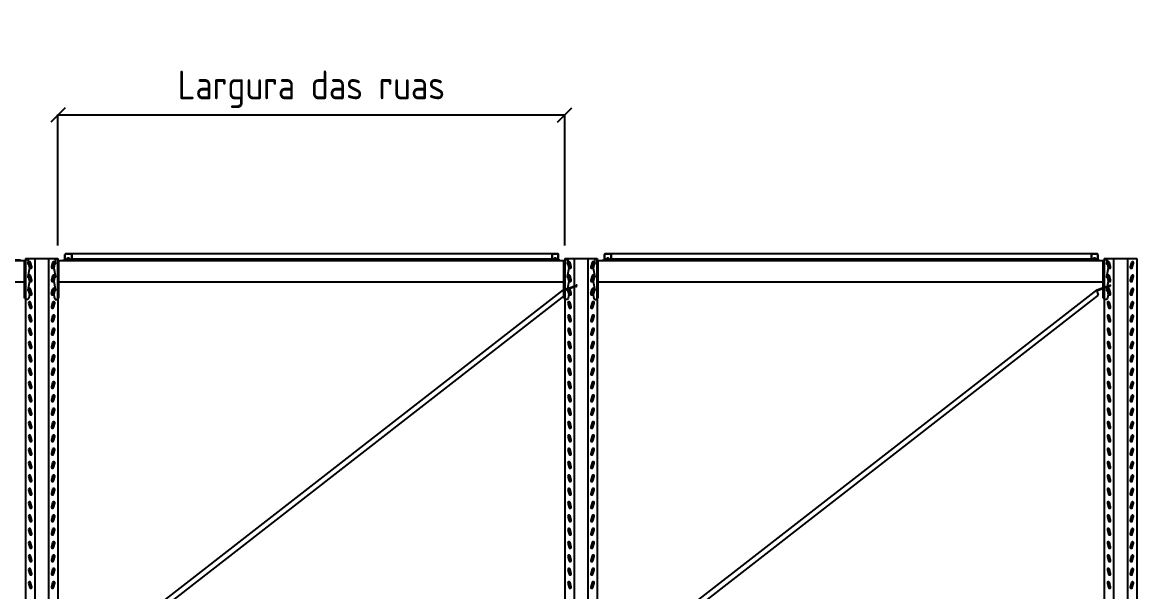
# Model space of a CAD drawing. Header units: millimetres. Extents: x 6814 to 17518, y -5237 to 12125.
# Drawn here: x 10351 to 14528, y 9989 to 12125 of the extents above; entities that cross this region are included whole.
import ezdxf

# ---------------------------------------------------------------- set-up
doc = ezdxf.new("R2010")
doc.units = ezdxf.units.MM
doc.linetypes.add('CONTINU', pattern=[0])
doc.linetypes.add('LIN0', pattern=[0])
for name, color, linetype, lineweight in [('arq_01', 1, 'Continuous', 13), ('LONGARINA', 20, 'LIN0', 20), ('MONTANTE', 170, 'LIN0', 25)]:
    doc.layers.add(name, color=color, linetype=linetype, lineweight=lineweight)
doc.styles.add('DIM', font='dim.shx')
doc.dimstyles.new('CORTES', dxfattribs={"dimscale": 1.2, "dimtxt": 90, "dimasz": 45, "dimexe": 1.25, "dimexo": 40, "dimgap": 20, "dimtad": 1, "dimdec": 0, "dimzin": 9, "dimdsep": 46, "dimtxsty": 'DIM', "dimblk": 'OBLIQUE', "dimcen": 2.5, "dimclrd": 256, "dimclre": 256, "dimclrt": 256, "dimadec": 0, "dimazin": 0, "dimtfac": 1, "dimtdec": 0, "dimtmove": 0, "dimatfit": 0, "dimldrblk": 'OBLIQUE', "dimfxl": 0.04, "dimtolj": 1, "dimtzin": 1, "dimarcsym": 0})

# ---------------------------------------------------------------- blocks, each defined once
blk = doc.blocks.new('*U66')
at = {"layer": 'arq_01', "color": 252, "linetype": 'CONTINU', "lineweight": -2, "ltscale": 2, "true_color": 0x939598}
for p, q in [((1245.3, -577.5), (-701.4, -2091.7)), ((1252.6, -598.2), (1245.3, -577.5)), ((1245.3, -577.5), (1246, -579.5)), ((1292.6, -563.2), (1246, -579.5)), ((1246, -579.5), (1246.9, -582)), ((1293.5, -565.7), (1246.9, -582)), ((1293, -563), (1292.6, -563.2)), ((1292.6, -563.2), (1293.5, -565.7)), ((1293.3, -562.9), (1293, -563)), ((1293.6, -562.6), (1293.3, -562.9)), ((1293.5, -565.7), (1294.1, -565.4)), ((1293.8, -562.4), (1293.6, -562.6)), ((1294.1, -562.1), (1293.8, -562.4)), ((1294.3, -561.8), (1294.1, -562.1)), ((1294.1, -565.4), (1294.7, -565.1)), ((1294.4, -561.4), (1294.3, -561.8)), ((1294.5, -561.1), (1294.4, -561.4)), ((1294.6, -560.7), (1294.5, -561.1)), ((1297.3, -560.3), (1294.6, -560.3)), ((1294.6, -560.3), (1294.6, -560.7)), ((1294.7, -565.1), (1295.3, -564.6)), ((1295.3, -564.6), (1295.8, -564.2)), ((1295.8, -564.2), (1296.2, -563.6)), ((1296.2, -563.6), (1296.6, -563)), ((1296.6, -563), (1296.9, -562.4)), ((1296.9, -562.4), (1297.1, -561.7)), ((1297.1, -561.7), (1297.2, -561)), ((1297.2, -561), (1297.3, -560.3)), ((-694.1, -2112.5), (1252.6, -598.2)), ((-745.9, -2128.2), (-746, -2128.9)), ((-746, -2128.9), (-746, -2129.6)), ((-746, -2129.6), (-743.4, -2129.6)), ((-746, -2150.5), (-746, -2129.6)), ((-745.6, -2127.6), (-745.9, -2128.2)), ((-745.4, -2126.9), (-745.6, -2127.6)), ((-745, -2126.3), (-745.4, -2126.9)), ((-744.6, -2125.8), (-745, -2126.3)), ((-744.1, -2125.3), (-744.6, -2125.8)), ((-743.5, -2124.9), (-744.1, -2125.3)), ((-742.9, -2124.5), (-743.5, -2124.9)), ((-743.4, -2129.2), (-743.3, -2128.9)), ((-743.4, -2129.6), (-743.4, -2129.2)), ((-743.3, -2150.5), (-743.4, -2129.6)), ((-743.3, -2128.9), (-743.2, -2128.5)), ((-743.2, -2128.5), (-743, -2128.2)), ((-743, -2128.2), (-742.8, -2127.9)), ((-742.3, -2124.3), (-742.9, -2124.5)), ((-742.8, -2127.9), (-742.6, -2127.6)), ((-742.6, -2127.6), (-742.3, -2127.3)), ((-742.3, -2124.3), (-695.7, -2107.9)), ((-741.4, -2126.8), (-742.3, -2124.3)), ((-742.3, -2127.3), (-742, -2127.1)), ((-742, -2127.1), (-741.7, -2126.9)), ((-741.7, -2126.9), (-741.4, -2126.8)), ((-741.4, -2126.8), (-694.8, -2110.4)), ((-701.4, -2091.7), (-694.1, -2112.5)), ((-746, -2150.5), (-743.3, -2150.5)), ((-746, -2150.5), (-746, -2155.5)), ((-746, -2155.5), (-743.3, -2155.5)), ((-743.3, -2155.5), (-743.3, -2150.5))]:
    blk.add_line(p, q, dxfattribs=at)
blk = doc.blocks.new('*U65')
at = {"color": 0, "linetype": 'ByBlock', "lineweight": -2, "transparency": 16777216}
for p in [(0, 0), (2000, 0)]:
    blk.add_blockref('*U66', p, dxfattribs=at)
blk = doc.blocks.new('*U9')
at = {"layer": 'MONTANTE'}
for p, q in [((1961, 10954.7), (1961, 64.7)), ((1961, 10954.7), (2083, 10954.7)), ((1996.1, 10954.7), (1996.1, 64.7)), ((2047.9, 10954.7), (2047.9, 64.7)), ((2083, 10954.7), (2083, 64.7))]:
    blk.add_line(p, q, dxfattribs=at)
for points in [[(1973, 10937.2), (1977.5, 10920.3, 1), (1985.2, 10922.3), (1980.7, 10939.2, 1)], [(2071, 10937.2, 1), (2063.3, 10939.2), (2058.8, 10922.3, 1), (2066.5, 10920.3)], [(1973, 10887.2), (1977.5, 10870.3, 1), (1985.2, 10872.3), (1980.7, 10889.2, 1)], [(2071, 10887.2, 1), (2063.3, 10889.2), (2058.8, 10872.3, 1), (2066.5, 10870.3)], [(1973, 10837.2), (1977.5, 10820.3, 1), (1985.2, 10822.3), (1980.7, 10839.2, 1)], [(2071, 10837.2, 1), (2063.3, 10839.2), (2058.8, 10822.3, 1), (2066.5, 10820.3)], [(1973, 10787.2), (1977.5, 10770.3, 1), (1985.2, 10772.3), (1980.7, 10789.2, 1)], [(2071, 10787.2, 1), (2063.3, 10789.2), (2058.8, 10772.3, 1), (2066.5, 10770.3)], [(1973, 10737.2), (1977.5, 10720.3, 1), (1985.2, 10722.3), (1980.7, 10739.2, 1)], [(2071, 10737.2, 1), (2063.3, 10739.2), (2058.8, 10722.3, 1), (2066.5, 10720.3)], [(1973, 10687.2), (1977.5, 10670.3, 1), (1985.2, 10672.3), (1980.7, 10689.2, 1)], [(2071, 10687.2, 1), (2063.3, 10689.2), (2058.8, 10672.3, 1), (2066.5, 10670.3)], [(1973, 10637.2), (1977.5, 10620.3, 1), (1985.2, 10622.3), (1980.7, 10639.2, 1)], [(2071, 10637.2, 1), (2063.3, 10639.2), (2058.8, 10622.3, 1), (2066.5, 10620.3)], [(1973, 10587.2), (1977.5, 10570.3, 1), (1985.2, 10572.3), (1980.7, 10589.2, 1)], [(2071, 10587.2, 1), (2063.3, 10589.2), (2058.8, 10572.3, 1), (2066.5, 10570.3)], [(1973, 10537.2), (1977.5, 10520.3, 1), (1985.2, 10522.3), (1980.7, 10539.2, 1)], [(2071, 10537.2, 1), (2063.3, 10539.2), (2058.8, 10522.3, 1), (2066.5, 10520.3)], [(1973, 10487.2), (1977.5, 10470.3, 1), (1985.2, 10472.3), (1980.7, 10489.2, 1)], [(2071, 10487.2, 1), (2063.3, 10489.2), (2058.8, 10472.3, 1), (2066.5, 10470.3)], [(1973, 10437.2), (1977.5, 10420.3, 1), (1985.2, 10422.3), (1980.7, 10439.2, 1)], [(2071, 10437.2, 1), (2063.3, 10439.2), (2058.8, 10422.3, 1), (2066.5, 10420.3)], [(1973, 10387.2), (1977.5, 10370.3, 1), (1985.2, 10372.3), (1980.7, 10389.2, 1)], [(2071, 10387.2, 1), (2063.3, 10389.2), (2058.8, 10372.3, 1), (2066.5, 10370.3)], [(1973, 10337.2), (1977.5, 10320.3, 1), (1985.2, 10322.3), (1980.7, 10339.2, 1)], [(2071, 10337.2, 1), (2063.3, 10339.2), (2058.8, 10322.3, 1), (2066.5, 10320.3)], [(1973, 10287.2), (1977.5, 10270.3, 1), (1985.2, 10272.3), (1980.7, 10289.2, 1)], [(2071, 10287.2, 1), (2063.3, 10289.2), (2058.8, 10272.3, 1), (2066.5, 10270.3)], [(1973, 10237.2), (1977.5, 10220.3, 1), (1985.2, 10222.3), (1980.7, 10239.2, 1)], [(2071, 10237.2, 1), (2063.3, 10239.2), (2058.8, 10222.3, 1), (2066.5, 10220.3)], [(1973, 10187.2), (1977.5, 10170.3, 1), (1985.2, 10172.3), (1980.7, 10189.2, 1)], [(2071, 10187.2, 1), (2063.3, 10189.2), (2058.8, 10172.3, 1), (2066.5, 10170.3)], [(1973, 10137.2), (1977.5, 10120.3, 1), (1985.2, 10122.3), (1980.7, 10139.2, 1)], [(2071, 10137.2, 1), (2063.3, 10139.2), (2058.8, 10122.3, 1), (2066.5, 10120.3)], [(1973, 10087.2), (1977.5, 10070.3, 1), (1985.2, 10072.3), (1980.7, 10089.2, 1)], [(2071, 10087.2, 1), (2063.3, 10089.2), (2058.8, 10072.3, 1), (2066.5, 10070.3)], [(1973, 10037.2), (1977.5, 10020.3, 1), (1985.2, 10022.3), (1980.7, 10039.2, 1)], [(2071, 10037.2, 1), (2063.3, 10039.2), (2058.8, 10022.3, 1), (2066.5, 10020.3)], [(1973, 9987.2), (1977.5, 9970.3, 1), (1985.2, 9972.3), (1980.7, 9989.2, 1)], [(2071, 9987.2, 1), (2063.3, 9989.2), (2058.8, 9972.3, 1), (2066.5, 9970.3)], [(1973, 9937.2), (1977.5, 9920.3, 1), (1985.2, 9922.3), (1980.7, 9939.2, 1)], [(2071, 9937.2, 1), (2063.3, 9939.2), (2058.8, 9922.3, 1), (2066.5, 9920.3)], [(1973, 9887.2), (1977.5, 9870.3, 1), (1985.2, 9872.3), (1980.7, 9889.2, 1)], [(2071, 9887.2, 1), (2063.3, 9889.2), (2058.8, 9872.3, 1), (2066.5, 9870.3)], [(1973, 9837.2), (1977.5, 9820.3, 1), (1985.2, 9822.3), (1980.7, 9839.2, 1)], [(2071, 9837.2, 1), (2063.3, 9839.2), (2058.8, 9822.3, 1), (2066.5, 9820.3)], [(1973, 9787.2), (1977.5, 9770.3, 1), (1985.2, 9772.3), (1980.7, 9789.2, 1)], [(2071, 9787.2, 1), (2063.3, 9789.2), (2058.8, 9772.3, 1), (2066.5, 9770.3)], [(1973, 9737.2), (1977.5, 9720.3, 1), (1985.2, 9722.3), (1980.7, 9739.2, 1)], [(2071, 9737.2, 1), (2063.3, 9739.2), (2058.8, 9722.3, 1), (2066.5, 9720.3)]]:
    blk.add_lwpolyline(points, format="xyb", close=True, dxfattribs=at)
blk = doc.blocks.new('*U14')
at = {"layer": 'MONTANTE'}
for p, q in [((-61, 10954.7), (-61, 64.7)), ((-61, 10954.7), (61, 10954.7)), ((-25.9, 10954.7), (-25.9, 64.7)), ((25.9, 10954.7), (25.9, 64.7)), ((61, 10954.7), (61, 64.7)), ((1961, 10954.7), (1961, 64.7)), ((1961, 10954.7), (2083, 10954.7)), ((1996.1, 10954.7), (1996.1, 64.7)), ((2047.9, 10954.7), (2047.9, 64.7)), ((2083, 10954.7), (2083, 64.7))]:
    blk.add_line(p, q, dxfattribs=at)
for points in [[(-49, 10937.2), (-44.5, 10920.3, 1), (-36.8, 10922.3), (-41.3, 10939.2, 1)], [(49, 10937.2, 1), (41.3, 10939.2), (36.8, 10922.3, 1), (44.5, 10920.3)], [(1973, 10937.2), (1977.5, 10920.3, 1), (1985.2, 10922.3), (1980.7, 10939.2, 1)], [(2071, 10937.2, 1), (2063.3, 10939.2), (2058.8, 10922.3, 1), (2066.5, 10920.3)], [(-49, 10887.2), (-44.5, 10870.3, 1), (-36.8, 10872.3), (-41.3, 10889.2, 1)], [(49, 10887.2, 1), (41.3, 10889.2), (36.8, 10872.3, 1), (44.5, 10870.3)], [(1973, 10887.2), (1977.5, 10870.3, 1), (1985.2, 10872.3), (1980.7, 10889.2, 1)], [(2071, 10887.2, 1), (2063.3, 10889.2), (2058.8, 10872.3, 1), (2066.5, 10870.3)], [(-49, 10837.2), (-44.5, 10820.3, 1), (-36.8, 10822.3), (-41.3, 10839.2, 1)], [(49, 10837.2, 1), (41.3, 10839.2), (36.8, 10822.3, 1), (44.5, 10820.3)], [(1973, 10837.2), (1977.5, 10820.3, 1), (1985.2, 10822.3), (1980.7, 10839.2, 1)], [(2071, 10837.2, 1), (2063.3, 10839.2), (2058.8, 10822.3, 1), (2066.5, 10820.3)], [(-49, 10787.2), (-44.5, 10770.3, 1), (-36.8, 10772.3), (-41.3, 10789.2, 1)], [(49, 10787.2, 1), (41.3, 10789.2), (36.8, 10772.3, 1), (44.5, 10770.3)], [(1973, 10787.2), (1977.5, 10770.3, 1), (1985.2, 10772.3), (1980.7, 10789.2, 1)], [(2071, 10787.2, 1), (2063.3, 10789.2), (2058.8, 10772.3, 1), (2066.5, 10770.3)], [(-49, 10737.2), (-44.5, 10720.3, 1), (-36.8, 10722.3), (-41.3, 10739.2, 1)], [(49, 10737.2, 1), (41.3, 10739.2), (36.8, 10722.3, 1), (44.5, 10720.3)], [(1973, 10737.2), (1977.5, 10720.3, 1), (1985.2, 10722.3), (1980.7, 10739.2, 1)], [(2071, 10737.2, 1), (2063.3, 10739.2), (2058.8, 10722.3, 1), (2066.5, 10720.3)], [(-49, 10687.2), (-44.5, 10670.3, 1), (-36.8, 10672.3), (-41.3, 10689.2, 1)], [(49, 10687.2, 1), (41.3, 10689.2), (36.8, 10672.3, 1), (44.5, 10670.3)], [(1973, 10687.2), (1977.5, 10670.3, 1), (1985.2, 10672.3), (1980.7, 10689.2, 1)], [(2071, 10687.2, 1), (2063.3, 10689.2), (2058.8, 10672.3, 1), (2066.5, 10670.3)], [(-49, 10637.2), (-44.5, 10620.3, 1), (-36.8, 10622.3), (-41.3, 10639.2, 1)], [(49, 10637.2, 1), (41.3, 10639.2), (36.8, 10622.3, 1), (44.5, 10620.3)], [(1973, 10637.2), (1977.5, 10620.3, 1), (1985.2, 10622.3), (1980.7, 10639.2, 1)], [(2071, 10637.2, 1), (2063.3, 10639.2), (2058.8, 10622.3, 1), (2066.5, 10620.3)], [(-49, 10587.2), (-44.5, 10570.3, 1), (-36.8, 10572.3), (-41.3, 10589.2, 1)], [(49, 10587.2, 1), (41.3, 10589.2), (36.8, 10572.3, 1), (44.5, 10570.3)], [(1973, 10587.2), (1977.5, 10570.3, 1), (1985.2, 10572.3), (1980.7, 10589.2, 1)], [(2071, 10587.2, 1), (2063.3, 10589.2), (2058.8, 10572.3, 1), (2066.5, 10570.3)], [(-49, 10537.2), (-44.5, 10520.3, 1), (-36.8, 10522.3), (-41.3, 10539.2, 1)], [(49, 10537.2, 1), (41.3, 10539.2), (36.8, 10522.3, 1), (44.5, 10520.3)], [(1973, 10537.2), (1977.5, 10520.3, 1), (1985.2, 10522.3), (1980.7, 10539.2, 1)], [(2071, 10537.2, 1), (2063.3, 10539.2), (2058.8, 10522.3, 1), (2066.5, 10520.3)], [(-49, 10487.2), (-44.5, 10470.3, 1), (-36.8, 10472.3), (-41.3, 10489.2, 1)], [(49, 10487.2, 1), (41.3, 10489.2), (36.8, 10472.3, 1), (44.5, 10470.3)], [(1973, 10487.2), (1977.5, 10470.3, 1), (1985.2, 10472.3), (1980.7, 10489.2, 1)], [(2071, 10487.2, 1), (2063.3, 10489.2), (2058.8, 10472.3, 1), (2066.5, 10470.3)], [(-49, 10437.2), (-44.5, 10420.3, 1), (-36.8, 10422.3), (-41.3, 10439.2, 1)], [(49, 10437.2, 1), (41.3, 10439.2), (36.8, 10422.3, 1), (44.5, 10420.3)], [(1973, 10437.2), (1977.5, 10420.3, 1), (1985.2, 10422.3), (1980.7, 10439.2, 1)], [(2071, 10437.2, 1), (2063.3, 10439.2), (2058.8, 10422.3, 1), (2066.5, 10420.3)], [(-49, 10387.2), (-44.5, 10370.3, 1), (-36.8, 10372.3), (-41.3, 10389.2, 1)], [(49, 10387.2, 1), (41.3, 10389.2), (36.8, 10372.3, 1), (44.5, 10370.3)], [(1973, 10387.2), (1977.5, 10370.3, 1), (1985.2, 10372.3), (1980.7, 10389.2, 1)], [(2071, 10387.2, 1), (2063.3, 10389.2), (2058.8, 10372.3, 1), (2066.5, 10370.3)], [(-49, 10337.2), (-44.5, 10320.3, 1), (-36.8, 10322.3), (-41.3, 10339.2, 1)], [(49, 10337.2, 1), (41.3, 10339.2), (36.8, 10322.3, 1), (44.5, 10320.3)], [(1973, 10337.2), (1977.5, 10320.3, 1), (1985.2, 10322.3), (1980.7, 10339.2, 1)], [(2071, 10337.2, 1), (2063.3, 10339.2), (2058.8, 10322.3, 1), (2066.5, 10320.3)], [(-49, 10287.2), (-44.5, 10270.3, 1), (-36.8, 10272.3), (-41.3, 10289.2, 1)], [(49, 10287.2, 1), (41.3, 10289.2), (36.8, 10272.3, 1), (44.5, 10270.3)], [(1973, 10287.2), (1977.5, 10270.3, 1), (1985.2, 10272.3), (1980.7, 10289.2, 1)], [(2071, 10287.2, 1), (2063.3, 10289.2), (2058.8, 10272.3, 1), (2066.5, 10270.3)], [(-49, 10237.2), (-44.5, 10220.3, 1), (-36.8, 10222.3), (-41.3, 10239.2, 1)], [(49, 10237.2, 1), (41.3, 10239.2), (36.8, 10222.3, 1), (44.5, 10220.3)], [(1973, 10237.2), (1977.5, 10220.3, 1), (1985.2, 10222.3), (1980.7, 10239.2, 1)], [(2071, 10237.2, 1), (2063.3, 10239.2), (2058.8, 10222.3, 1), (2066.5, 10220.3)], [(-49, 10187.2), (-44.5, 10170.3, 1), (-36.8, 10172.3), (-41.3, 10189.2, 1)], [(49, 10187.2, 1), (41.3, 10189.2), (36.8, 10172.3, 1), (44.5, 10170.3)], [(1973, 10187.2), (1977.5, 10170.3, 1), (1985.2, 10172.3), (1980.7, 10189.2, 1)], [(2071, 10187.2, 1), (2063.3, 10189.2), (2058.8, 10172.3, 1), (2066.5, 10170.3)], [(-49, 10137.2), (-44.5, 10120.3, 1), (-36.8, 10122.3), (-41.3, 10139.2, 1)], [(49, 10137.2, 1), (41.3, 10139.2), (36.8, 10122.3, 1), (44.5, 10120.3)], [(1973, 10137.2), (1977.5, 10120.3, 1), (1985.2, 10122.3), (1980.7, 10139.2, 1)], [(2071, 10137.2, 1), (2063.3, 10139.2), (2058.8, 10122.3, 1), (2066.5, 10120.3)], [(-49, 10087.2), (-44.5, 10070.3, 1), (-36.8, 10072.3), (-41.3, 10089.2, 1)], [(49, 10087.2, 1), (41.3, 10089.2), (36.8, 10072.3, 1), (44.5, 10070.3)], [(1973, 10087.2), (1977.5, 10070.3, 1), (1985.2, 10072.3), (1980.7, 10089.2, 1)], [(2071, 10087.2, 1), (2063.3, 10089.2), (2058.8, 10072.3, 1), (2066.5, 10070.3)], [(-49, 10037.2), (-44.5, 10020.3, 1), (-36.8, 10022.3), (-41.3, 10039.2, 1)], [(49, 10037.2, 1), (41.3, 10039.2), (36.8, 10022.3, 1), (44.5, 10020.3)], [(1973, 10037.2), (1977.5, 10020.3, 1), (1985.2, 10022.3), (1980.7, 10039.2, 1)], [(2071, 10037.2, 1), (2063.3, 10039.2), (2058.8, 10022.3, 1), (2066.5, 10020.3)], [(-49, 9987.2), (-44.5, 9970.3, 1), (-36.8, 9972.3), (-41.3, 9989.2, 1)], [(49, 9987.2, 1), (41.3, 9989.2), (36.8, 9972.3, 1), (44.5, 9970.3)], [(1973, 9987.2), (1977.5, 9970.3, 1), (1985.2, 9972.3), (1980.7, 9989.2, 1)], [(2071, 9987.2, 1), (2063.3, 9989.2), (2058.8, 9972.3, 1), (2066.5, 9970.3)], [(-49, 9937.2), (-44.5, 9920.3, 1), (-36.8, 9922.3), (-41.3, 9939.2, 1)], [(49, 9937.2, 1), (41.3, 9939.2), (36.8, 9922.3, 1), (44.5, 9920.3)], [(1973, 9937.2), (1977.5, 9920.3, 1), (1985.2, 9922.3), (1980.7, 9939.2, 1)], [(2071, 9937.2, 1), (2063.3, 9939.2), (2058.8, 9922.3, 1), (2066.5, 9920.3)], [(-49, 9887.2), (-44.5, 9870.3, 1), (-36.8, 9872.3), (-41.3, 9889.2, 1)], [(49, 9887.2, 1), (41.3, 9889.2), (36.8, 9872.3, 1), (44.5, 9870.3)], [(1973, 9887.2), (1977.5, 9870.3, 1), (1985.2, 9872.3), (1980.7, 9889.2, 1)], [(2071, 9887.2, 1), (2063.3, 9889.2), (2058.8, 9872.3, 1), (2066.5, 9870.3)], [(-49, 9837.2), (-44.5, 9820.3, 1), (-36.8, 9822.3), (-41.3, 9839.2, 1)], [(49, 9837.2, 1), (41.3, 9839.2), (36.8, 9822.3, 1), (44.5, 9820.3)], [(1973, 9837.2), (1977.5, 9820.3, 1), (1985.2, 9822.3), (1980.7, 9839.2, 1)], [(2071, 9837.2, 1), (2063.3, 9839.2), (2058.8, 9822.3, 1), (2066.5, 9820.3)], [(-49, 9787.2), (-44.5, 9770.3, 1), (-36.8, 9772.3), (-41.3, 9789.2, 1)], [(49, 9787.2, 1), (41.3, 9789.2), (36.8, 9772.3, 1), (44.5, 9770.3)], [(1973, 9787.2), (1977.5, 9770.3, 1), (1985.2, 9772.3), (1980.7, 9789.2, 1)], [(2071, 9787.2, 1), (2063.3, 9789.2), (2058.8, 9772.3, 1), (2066.5, 9770.3)], [(-49, 9737.2), (-44.5, 9720.3, 1), (-36.8, 9722.3), (-41.3, 9739.2, 1)], [(49, 9737.2, 1), (41.3, 9739.2), (36.8, 9722.3, 1), (44.5, 9720.3)], [(1973, 9737.2), (1977.5, 9720.3, 1), (1985.2, 9722.3), (1980.7, 9739.2, 1)], [(2071, 9737.2, 1), (2063.3, 9739.2), (2058.8, 9722.3, 1), (2066.5, 9720.3)]]:
    blk.add_lwpolyline(points, format="xyb", close=True, dxfattribs=at)
blk = doc.blocks.new('*U17')
at = {"layer": 'LONGARINA', "linetype": 'CONTINU', "lineweight": -2, "ltscale": 2}
for p, q in [((10.6, 128.8), (9.2, 126.4)), ((9.2, 126.4), (11.6, 114.4)), ((17.1, 128.8), (10.6, 128.8)), ((17.3, 128.8), (17.1, 128.8)), ((20.2, 123.8), (17.3, 128.8)), ((1920.5, 123.8), (1923.4, 128.8)), ((1923.4, 128.8), (1923.6, 128.8)), ((1923.6, 128.8), (1930.1, 128.8)), ((1931.5, 126.4), (1929.1, 114.4)), ((1930.1, 128.8), (1931.5, 126.4)), ((1.3, 98.7), (4.6, 112.3)), ((1.3, 98.7), (4.2, 98)), ((4.6, 112.3), (8.2, 111.4)), ((8.2, 111.4), (4.8, 97.6)), ((5, 97.2), (11.6, 64.4)), ((20.2, -16.2), (20.2, 123.8)), ((20.2, 123.8), (23.9, 123.8)), ((23.9, -16.2), (23.9, 123.8)), ((1916.9, 123.8), (23.9, 123.8)), ((1916.9, -16.2), (1916.9, 123.8)), ((1920.5, 123.8), (1916.9, 123.8)), ((1920.4, -16.2), (1920.4, 123.8)), ((1935.7, 97.2), (1929.1, 64.4)), ((1931.5, 111.4), (1932.5, 111.4)), ((1931.5, 111.4), (1932.5, 111.4)), ((1936.1, 112.3), (1932.5, 111.4)), ((1933.5, 111.6), (1932.5, 111.4)), ((1932.5, 111.4), (1935.9, 97.6)), ((1933.5, 111.6), (1936.1, 112.3)), ((1939.4, 98.7), (1936.1, 112.3)), ((1939.4, 98.7), (1936.5, 98)), ((1.3, 48.7), (4.6, 62.3)), ((4.2, 48), (1.3, 48.7)), ((7.2, 61.6), (4.6, 62.3)), ((8.2, 61.4), (4.8, 47.6)), ((5, 47.2), (11.6, 14.4)), ((7.2, 61.6), (8.2, 61.4)), ((9.2, 61.4), (8.2, 61.4)), ((1916.9, 43.8), (23.9, 43.8)), ((1935.7, 47.2), (1929.1, 14.4)), ((1931.5, 61.4), (1932.5, 61.4)), ((1933.5, 61.6), (1932.5, 61.4)), ((1932.5, 61.4), (1935.9, 47.6)), ((1933.5, 61.6), (1936.1, 62.3)), ((1939.4, 48.7), (1936.1, 62.3)), ((1936.5, 48), (1939.4, 48.7)), ((-3.9, 1), (0.6, 17.9)), ((1.3, -1.3), (4.6, 12.3)), ((7.2, 11.6), (4.6, 12.3)), ((8.2, 11.4), (4.8, -2.4)), ((8.4, 15.9), (7.2, 11.6)), ((1931.5, 11.4), (1932.5, 11.4)), ((1932.4, 15.9), (1933.5, 11.6)), ((1933.5, 11.6), (1932.5, 11.4)), ((1932.5, 11.4), (1935.9, -2.4)), ((1933.5, 11.6), (1936.1, 12.3)), ((1939.4, -1.3), (1936.1, 12.3)), ((1944.6, 1), (1940.1, 17.9)), ((1.3, -1.3), (3.5, -1.9)), ((4.2, -2), (3.5, -1.9)), ((5, -2.8), (7.7, -16.2)), ((7.7, -16.2), (10.6, -21.2)), ((10.6, -21.2), (17.1, -21.2)), ((17.1, -21.2), (17.3, -21.2)), ((17.3, -21.2), (20.2, -16.2)), ((23.9, -16.2), (20.2, -16.2)), ((1916.9, -16.2), (1920.5, -16.2)), ((1923.4, -21.2), (1920.5, -16.2)), ((1923.6, -21.2), (1923.4, -21.2)), ((1930.1, -21.2), (1923.6, -21.2)), ((1933, -16.2), (1930.1, -21.2)), ((1935.7, -2.8), (1933, -16.2)), ((1936.5, -2), (1937.2, -1.9)), ((1939.4, -1.3), (1937.2, -1.9))]:
    blk.add_line(p, q, dxfattribs=at)
at = {"layer": 'LONGARINA'}
for p, q in [((38.9, 123.8), (38.9, 128.1)), ((38.9, 128.1), (78.9, 128.1)), ((78.9, 128.1), (78.9, 123.8)), ((1901.9, 128.1), (1861.9, 128.1)), ((1861.9, 128.1), (1861.9, 123.8)), ((1901.9, 123.8), (1901.9, 128.1)), ((78.9, 123.8), (38.9, 123.8)), ((1861.9, 123.8), (1901.9, 123.8))]:
    blk.add_line(p, q, dxfattribs=at)
at = {"layer": 'LONGARINA', "linetype": 'CONTINU', "lineweight": -2, "ltscale": 2}
for centre, radius, start, end in [((4, 97), 1.01, 11.738, 76.013), ((9.2, 113.9), 2.5, 270, 11.451), ((9.2, 113.9), 2.5, 270, 11.451), ((1931.5, 113.9), 2.5, 168.549, 270), ((1931.5, 113.9), 2.5, 168.549, 270), ((1936.7, 97), 1.01, 103.987, 168.262), ((4, 47), 1.01, 11.738, 76.013), ((9.2, 63.9), 2.5, 270, 11.451), ((1931.5, 63.9), 2.5, 168.549, 270), ((1936.7, 47), 1.01, 103.987, 168.262), ((0, 0), 4, 165.0994, 332.126), ((4.5, 16.9), 4, 345.0994, 165.0994), ((9.2, 13.9), 2.5, 270, 11.451), ((1931.5, 13.9), 2.5, 168.549, 270), ((1936.2, 16.9), 4, 14.9006, 194.9006), ((1940.7, 0), 4, 207.874, 14.9006), ((4, -3), 1.01, 11.738, 76.013), ((1936.7, -3), 1.01, 103.987, 168.262)]:
    blk.add_arc(centre, radius, start, end, dxfattribs=at)
blk = doc.blocks.new('*U42')
at = {"layer": 'LONGARINA', "linetype": 'CONTINU', "lineweight": -2, "ltscale": 2}
for p, q in [((10.6, 128.8), (9.2, 126.4)), ((9.2, 126.4), (11.6, 114.4)), ((17.1, 128.8), (10.6, 128.8)), ((17.3, 128.8), (17.1, 128.8)), ((20.2, 123.8), (17.3, 128.8)), ((1920.5, 123.8), (1923.4, 128.8)), ((1923.4, 128.8), (1923.6, 128.8)), ((1923.6, 128.8), (1930.1, 128.8)), ((1931.5, 126.4), (1929.1, 114.4)), ((1930.1, 128.8), (1931.5, 126.4)), ((1.3, 98.7), (4.6, 112.3)), ((1.3, 98.7), (4.2, 98)), ((4.6, 112.3), (8.2, 111.4)), ((8.2, 111.4), (4.8, 97.6)), ((5, 97.2), (11.6, 64.4)), ((20.2, -16.2), (20.2, 123.8)), ((20.2, 123.8), (23.9, 123.8)), ((23.9, -16.2), (23.9, 123.8)), ((1916.9, 123.8), (23.9, 123.8)), ((1916.9, -16.2), (1916.9, 123.8)), ((1920.5, 123.8), (1916.9, 123.8)), ((1920.4, -16.2), (1920.4, 123.8)), ((1935.7, 97.2), (1929.1, 64.4)), ((1931.5, 111.4), (1932.5, 111.4)), ((1931.5, 111.4), (1932.5, 111.4)), ((1936.1, 112.3), (1932.5, 111.4)), ((1933.5, 111.6), (1932.5, 111.4)), ((1932.5, 111.4), (1935.9, 97.6)), ((1933.5, 111.6), (1936.1, 112.3)), ((1939.4, 98.7), (1936.1, 112.3)), ((1939.4, 98.7), (1936.5, 98)), ((1.3, 48.7), (4.6, 62.3)), ((4.2, 48), (1.3, 48.7)), ((7.2, 61.6), (4.6, 62.3)), ((8.2, 61.4), (4.8, 47.6)), ((5, 47.2), (11.6, 14.4)), ((7.2, 61.6), (8.2, 61.4)), ((9.2, 61.4), (8.2, 61.4)), ((1916.9, 43.8), (23.9, 43.8)), ((1935.7, 47.2), (1929.1, 14.4)), ((1931.5, 61.4), (1932.5, 61.4)), ((1933.5, 61.6), (1932.5, 61.4)), ((1932.5, 61.4), (1935.9, 47.6)), ((1933.5, 61.6), (1936.1, 62.3)), ((1939.4, 48.7), (1936.1, 62.3)), ((1936.5, 48), (1939.4, 48.7)), ((-3.9, 1), (0.6, 17.9)), ((1.3, -1.3), (4.6, 12.3)), ((7.2, 11.6), (4.6, 12.3)), ((8.2, 11.4), (4.8, -2.4)), ((8.4, 15.9), (7.2, 11.6)), ((1931.5, 11.4), (1932.5, 11.4)), ((1932.4, 15.9), (1933.5, 11.6)), ((1933.5, 11.6), (1932.5, 11.4)), ((1932.5, 11.4), (1935.9, -2.4)), ((1933.5, 11.6), (1936.1, 12.3)), ((1939.4, -1.3), (1936.1, 12.3)), ((1944.6, 1), (1940.1, 17.9)), ((1.3, -1.3), (3.5, -1.9)), ((4.2, -2), (3.5, -1.9)), ((5, -2.8), (7.7, -16.2)), ((7.7, -16.2), (10.6, -21.2)), ((10.6, -21.2), (17.1, -21.2)), ((17.1, -21.2), (17.3, -21.2)), ((17.3, -21.2), (20.2, -16.2)), ((23.9, -16.2), (20.2, -16.2)), ((1916.9, -16.2), (1920.5, -16.2)), ((1923.4, -21.2), (1920.5, -16.2)), ((1923.6, -21.2), (1923.4, -21.2)), ((1930.1, -21.2), (1923.6, -21.2)), ((1933, -16.2), (1930.1, -21.2)), ((1935.7, -2.8), (1933, -16.2)), ((1936.5, -2), (1937.2, -1.9)), ((1939.4, -1.3), (1937.2, -1.9))]:
    blk.add_line(p, q, dxfattribs=at)
at = {"layer": 'LONGARINA'}
for p, q in [((38.9, 123.8), (38.9, 128.1)), ((38.9, 128.1), (78.9, 128.1)), ((78.9, 128.1), (78.9, 123.8)), ((1901.9, 128.1), (1861.9, 128.1)), ((1861.9, 128.1), (1861.9, 123.8)), ((1901.9, 123.8), (1901.9, 128.1)), ((78.9, 123.8), (38.9, 123.8)), ((1861.9, 123.8), (1901.9, 123.8))]:
    blk.add_line(p, q, dxfattribs=at)
at = {"layer": 'LONGARINA', "linetype": 'CONTINU', "lineweight": -2, "ltscale": 2}
for centre, radius, start, end in [((4, 97), 1.01, 11.738, 76.013), ((9.2, 113.9), 2.5, 270, 11.451), ((9.2, 113.9), 2.5, 270, 11.451), ((1931.5, 113.9), 2.5, 168.549, 270), ((1931.5, 113.9), 2.5, 168.549, 270), ((1936.7, 97), 1.01, 103.987, 168.262), ((4, 47), 1.01, 11.738, 76.013), ((9.2, 63.9), 2.5, 270, 11.451), ((1931.5, 63.9), 2.5, 168.549, 270), ((1936.7, 47), 1.01, 103.987, 168.262), ((0, 0), 4, 165.0994, 332.126), ((4.5, 16.9), 4, 345.0994, 165.0994), ((9.2, 13.9), 2.5, 270, 11.451), ((1931.5, 13.9), 2.5, 168.549, 270), ((1936.2, 16.9), 4, 14.9006, 194.9006), ((1940.7, 0), 4, 207.874, 14.9006), ((4, -3), 1.01, 11.738, 76.013), ((1936.7, -3), 1.01, 103.987, 168.262)]:
    blk.add_arc(centre, radius, start, end, dxfattribs=at)
blk = doc.blocks.new('*U40')
at = {"color": 7, "linetype": 'Continuous', "lineweight": 25}
for p, q in [((-3.4, 2.1), (-3.4, 20)), ((-2.2, 2.1), (-2.2, 20)), ((1845.4, 22), (-1.7, 22)), ((20.1, 20.6), (-1.7, 20.6)), ((1.7, 1.4), (-1.7, 1.4)), ((2.4, 2), (2.1, 1.6)), ((3.2, 1), (2.9, 0.6)), ((14.8, 2.6), (3.6, 2.6)), ((14.8, 1.2), (3.6, 1.2)), ((6.8, 5.4), (5.3, 5.1)), ((5.3, 5.1), (5.7, 5.4)), ((5.3, 2.9), (5.3, 5.1)), ((5.3, 2.9), (5.7, 2.6)), ((6.8, 2.6), (5.3, 2.9)), ((5.7, 5.4), (6.8, 5.4)), ((5.7, 2.6), (12.7, 2.6)), ((8.3, 5.1), (6.8, 5.4)), ((6.8, 5.4), (10.2, 5.4)), ((8.3, 2.9), (6.8, 2.6)), ((7.6, 7.1), (6.9, 6.6)), ((6.9, 6.6), (11.6, 6.6)), ((6.9, 6.6), (6.9, 5.4)), ((7.6, 7.1), (10.9, 7.1)), ((10.2, 5.4), (8.3, 5.1)), ((8.3, 2.9), (8.3, 5.1)), ((10.2, 2.6), (8.3, 2.9)), ((12.2, 5.1), (10.2, 5.4)), ((10.2, 5.4), (12.7, 5.4)), ((12.2, 2.9), (10.2, 2.6)), ((11.3, 6.9), (10.9, 7.1)), ((11.6, 6.6), (11.3, 6.9)), ((11.6, 6.6), (11.6, 5.4)), ((12.7, 5.4), (12.2, 5.1)), ((12.2, 2.9), (12.2, 5.1)), ((12.7, 2.6), (12.2, 2.9)), ((13.2, 5.1), (12.7, 5.4)), ((13.2, 2.9), (12.7, 2.6)), ((13.2, 2.9), (13.2, 5.1)), ((15.5, 0.6), (15.2, 1)), ((16.4, 1.6), (16, 2)), ((20.1, 1.4), (16.8, 1.4)), ((20.6, 20), (20.6, 2.1)), ((21.8, 20), (21.8, 2.1)), ((1821.9, 2.1), (21.8, 2.1)), ((1821.9, 20), (1821.9, 2.1)), ((1823.1, 20), (1823.1, 2.1)), ((1845.4, 20.6), (1823.6, 20.6)), ((1823.6, 1.4), (1827, 1.4)), ((1827.3, 1.6), (1827.7, 2)), ((1828.2, 0.6), (1828.5, 1)), ((1828.9, 2.6), (1840.1, 2.6)), ((1828.9, 1.2), (1840.1, 1.2)), ((1832.1, 5.4), (1830.6, 5.1)), ((1830.6, 5.1), (1831, 5.4)), ((1830.6, 2.9), (1830.6, 5.1)), ((1830.6, 2.9), (1831, 2.6)), ((1832.1, 2.6), (1830.6, 2.9)), ((1831, 5.4), (1832.1, 5.4)), ((1831, 2.6), (1838, 2.6)), ((1833.5, 5.1), (1832.1, 5.4)), ((1832.1, 5.4), (1835.5, 5.4)), ((1833.5, 2.9), (1832.1, 2.6)), ((1832.9, 7.1), (1832.2, 6.6)), ((1832.2, 6.6), (1836.9, 6.6)), ((1832.2, 6.6), (1832.2, 5.4)), ((1832.9, 7.1), (1836.2, 7.1)), ((1835.5, 5.4), (1833.5, 5.1)), ((1833.5, 2.9), (1833.5, 5.1)), ((1835.5, 2.6), (1833.5, 2.9)), ((1837.5, 5.1), (1835.5, 5.4)), ((1835.5, 5.4), (1838, 5.4)), ((1837.5, 2.9), (1835.5, 2.6)), ((1836.5, 6.9), (1836.2, 7.1)), ((1836.9, 6.6), (1836.5, 6.9)), ((1836.9, 6.6), (1836.9, 5.4)), ((1838, 5.4), (1837.5, 5.1)), ((1837.5, 2.9), (1837.5, 5.1)), ((1838, 2.6), (1837.5, 2.9)), ((1838.5, 5.1), (1838, 5.4)), ((1838.5, 2.9), (1838, 2.6)), ((1838.5, 2.9), (1838.5, 5.1)), ((1840.5, 1), (1840.8, 0.6)), ((1841.3, 2), (1841.6, 1.6)), ((1842, 1.4), (1845.4, 1.4)), ((1845.9, 2.1), (1845.9, 20)), ((1847.1, 2.1), (1847.1, 20))]:
    blk.add_line(p, q, dxfattribs=at)
for p, q in [((-1.7, 0), (1.7, 0)), ((16.8, 0), (20.1, 0)), ((1823.6, 0), (1827, 0)), ((1842, 0), (1845.4, 0))]:
    blk.add_line(p, q)
for centre, radius, start, end in [((-1.5, 20.1), 1.91, 95.3692, 184.5128), ((-1.5, 1.9), 1.91, 175.4872, 264.6308), ((-1.6, 20), 0.605, 95.3692, 184.5128), ((-1.6, 2), 0.605, 175.4872, 264.6308), ((1.7, 1.9), 0.507, 271.105, 321.3456), ((1.6, 1.6), 1.6, 271.105, 321.3456), ((3.7, 1), 1.6, 91.105, 141.3456), ((3.6, 0.7), 0.507, 91.105, 141.3456), ((14.8, 1), 1.6, 38.6544, 88.895), ((14.8, 0.7), 0.507, 38.6544, 88.895), ((16.8, 1.6), 1.6, 218.6544, 268.895), ((16.8, 1.9), 0.507, 218.6544, 268.895), ((19.9, 20.1), 1.91, 355.4872, 84.6308), ((20, 20), 0.605, 355.4872, 84.6308), ((20, 2), 0.605, 275.3692, 4.5128), ((19.9, 1.9), 1.91, 275.3692, 4.5128), ((1823.8, 20.1), 1.91, 95.3692, 184.5128), ((1823.8, 1.9), 1.91, 175.4872, 264.6308), ((1823.7, 20), 0.605, 95.3692, 184.5128), ((1823.7, 2), 0.605, 175.4872, 264.6308), ((1826.9, 1.9), 0.507, 271.105, 321.3456), ((1826.9, 1.6), 1.6, 271.105, 321.3456), ((1828.9, 1), 1.6, 91.105, 141.3456), ((1828.9, 0.7), 0.507, 91.105, 141.3456), ((1840, 1), 1.6, 38.6544, 88.895), ((1840.1, 0.7), 0.507, 38.6544, 88.895), ((1842.1, 1.6), 1.6, 218.6544, 268.895), ((1842, 1.9), 0.507, 218.6544, 268.895), ((1845.2, 20.1), 1.91, 355.4872, 84.6308), ((1845.3, 20), 0.605, 355.4872, 84.6308), ((1845.2, 1.9), 1.91, 275.3692, 4.5128), ((1845.3, 2), 0.605, 275.3692, 4.5128)]:
    blk.add_arc(centre, radius, start, end, dxfattribs=at)
blk = doc.blocks.new('_Oblique')
at = {"color": 0, "linetype": 'ByBlock', "lineweight": -2, "transparency": 16777216}
blk.add_line((-0.5, -0.5), (0.5, 0.5), dxfattribs=at)
blk = doc.blocks.new('*D84')
at = {"lineweight": -2}
for p, q in [((10484.4, 11287.5), (10484.4, 11778.8)), ((10484.4, 11777.3), (12384.4, 11777.3)), ((12384.4, 11287.5), (12384.4, 11778.8))]:
    blk.add_line(p, q, dxfattribs=at)
at = {"layer": 'Defpoints', "color": 0}
for p in [(12384.4, 11777.3), (10484.4, 11239.5), (12384.4, 11239.5)]:
    blk.add_point(p, dxfattribs=at)
at = {"lineweight": -2, "xscale": 54, "yscale": 54, "zscale": 54, "rotation": 180}
blk.add_blockref('_Oblique', (10484.4, 11777.3), dxfattribs=at)
at = {"lineweight": -2, "xscale": 54, "yscale": 54, "zscale": 54}
blk.add_blockref('_Oblique', (12384.4, 11777.3), dxfattribs=at)
at = {"insert": (11434.4, 11873.3), "char_height": 108, "attachment_point": 5, "style": 'DIM'}
blk.add_mtext('\\A1;Largura das ruas', dxfattribs=at)

msp = doc.modelspace()

# ---------------------------------------------------------------- block references
for name, p in [('*U9', (8401.4, 284.7)), ('*U14', (12445.4, 284.7)), ('*U17', (8442, 11106)), ('*U42', (8442, 11106)), ('*U17', (10464, 11106)), ('*U42', (10464, 11106)), ('*U17', (12486, 11106)), ('*U42', (12486, 11106)), ('*U65', (11133.1, 11699.3))]:
    msp.add_blockref(name, p)
at = {"xscale": 0.999998, "yscale": 0.999998, "zscale": 0.999998}
for p in [(10514.2, 11234.1), (12536.2, 11234.1)]:
    msp.add_blockref('*U40', p, dxfattribs=at)

# ---------------------------------------------------------------- dimensions: what is measured, and where the dimension line sits
dim = msp.add_linear_dim(base=(12384.4, 11777.3), p1=(10484.4, 11239.5), p2=(12384.4, 11239.5), text='Largura das ruas', dimstyle='CORTES', override={"dimtxsty": 'DIM', "dimtolj": 1})
dim.commit()
dim.dimension.update_dxf_attribs({"geometry": '*D84', "text_midpoint": (11434.4, 11873.3)})

doc.saveas('drawing.dxf')
